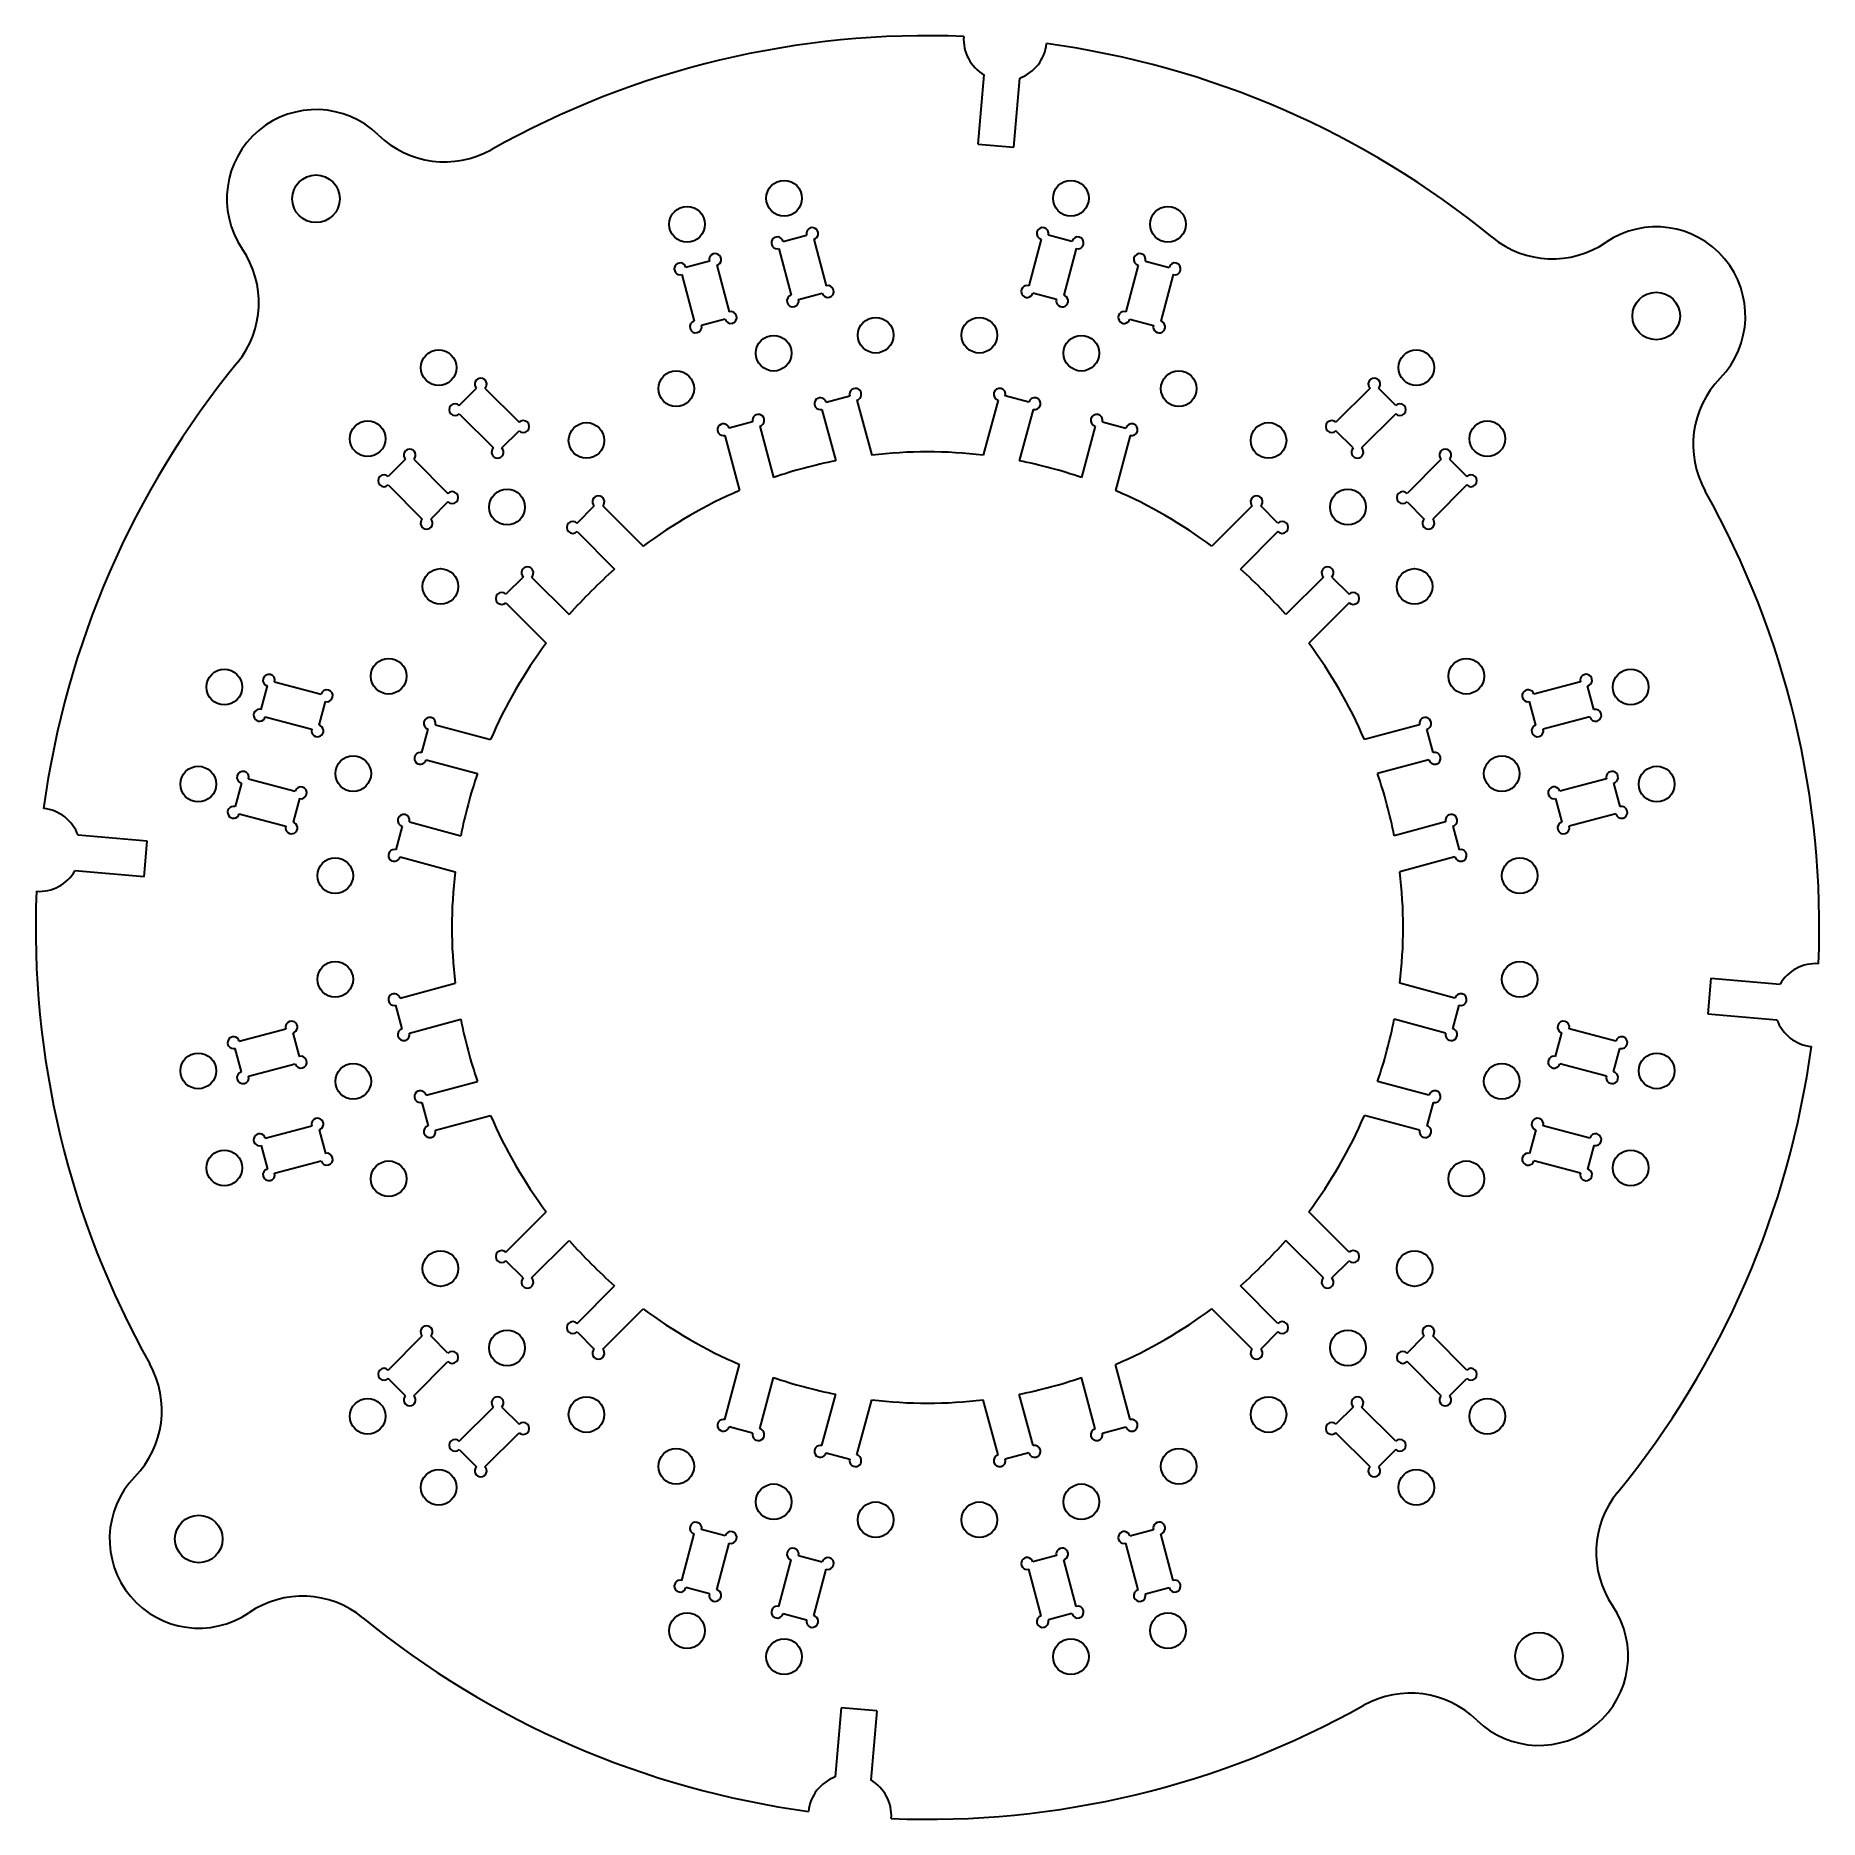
# Model space of a CAD drawing. Extents: x 30 to 180, y 74 to 224.
import ezdxf

# ---------------------------------------------------------------- set-up
doc = ezdxf.new("R2010")
doc.units = 0

msp = doc.modelspace()

# ---------------------------------------------------------------- linework, layer by layer
at = {"color": 7, "lineweight": 35, "ltscale": 0.145943}
for p, q in [((109.257988, 214.379578), (109.766777, 220.195099)), ((112.246574, 214.118118), (112.755363, 219.933624)), ((39.381882, 155.746567), (33.566376, 156.255356)), ((39.120415, 152.75798), (33.304909, 153.266785)), ((170.879578, 144.24202), (176.695099, 143.733215)), ((170.618118, 141.253433), (176.433624, 140.744644)), ((97.753426, 82.881882), (97.244637, 77.066376)), ((100.742012, 82.620415), (100.233223, 76.804909))]:
    msp.add_line(p, q, dxfattribs=at)
at = {"color": 7, "lineweight": 35, "ltscale": 0.075}
for p, q in [((109.257988, 214.379578), (112.246574, 214.118118)), ((39.120415, 152.75798), (39.381882, 155.746567)), ((170.879578, 144.24202), (170.618118, 141.253433)), ((100.742012, 82.620415), (97.753426, 82.881882))]:
    msp.add_line(p, q, dxfattribs=at)
at = {"color": 7, "lineweight": 35, "ltscale": 0.10125}
for p, q in [((92.49762, 205.591522), (93.545837, 201.67952)), ((95.443695, 206.38092), (96.491913, 202.468918)), ((114.556305, 206.38092), (113.508087, 202.468918)), ((117.50238, 205.591522), (116.454163, 201.67952)), ((87.281616, 204.193909), (88.329834, 200.281906)), ((122.718384, 204.193909), (121.670166, 200.281906)), ((84.335541, 203.40451), (85.383759, 199.492508)), ((125.664459, 203.40451), (124.616241, 199.492508)), ((67.783539, 193.84819), (70.647316, 190.984406)), ((142.216461, 193.84819), (139.352692, 190.984406)), ((65.626862, 191.691513), (68.490639, 188.827728)), ((144.373138, 191.691513), (141.509369, 188.827728)), ((61.808483, 187.873138), (64.672264, 185.009369)), ((148.191513, 187.873138), (145.327728, 185.009369)), ((59.651806, 185.716461), (62.515587, 182.852692)), ((150.34819, 185.716461), (147.484406, 182.852692)), ((50.095497, 169.164459), (54.007496, 168.116241)), ((159.90451, 169.164459), (155.992508, 168.116241)), ((49.306099, 166.218384), (53.218098, 165.170166)), ((160.693909, 166.218384), (156.781906, 165.170166)), ((47.908478, 161.00238), (51.820477, 159.954163)), ((162.091522, 161.00238), (158.17952, 159.954163)), ((47.11908, 158.056305), (51.031078, 157.008087)), ((162.88092, 158.056305), (158.968918, 157.008087)), ((47.11908, 138.943695), (51.031078, 139.991913)), ((162.88092, 138.943695), (158.968918, 139.991913)), ((47.908478, 135.99762), (51.820477, 137.045837)), ((162.091522, 135.99762), (158.17952, 137.045837)), ((49.306099, 130.781616), (53.218098, 131.829834)), ((160.693909, 130.781616), (156.781906, 131.829834)), ((50.095497, 127.835541), (54.007496, 128.883759)), ((159.90451, 127.835541), (155.992508, 128.883759)), ((59.651806, 111.283539), (62.515587, 114.147316)), ((150.34819, 111.283539), (147.484406, 114.147316)), ((61.808483, 109.126862), (64.672264, 111.990639)), ((148.191513, 109.126862), (145.327728, 111.990639)), ((65.626862, 105.308487), (68.490639, 108.172264)), ((144.373138, 105.308487), (141.509369, 108.172264)), ((67.783539, 103.15181), (70.647316, 106.015587)), ((142.216461, 103.15181), (139.352692, 106.015587)), ((84.335541, 93.595497), (85.383759, 97.507492)), ((125.664459, 93.595497), (124.616241, 97.507492)), ((87.281616, 92.806099), (88.329834, 96.718094)), ((122.718384, 92.806099), (121.670166, 96.718094)), ((92.49762, 91.408478), (93.545837, 95.32048)), ((95.443695, 90.61908), (96.491913, 94.531082)), ((114.556305, 90.61908), (113.508087, 94.531082)), ((117.50238, 91.408478), (116.454163, 95.32048))]:
    msp.add_line(p, q, dxfattribs=at)
at = {"color": 7, "lineweight": 35, "ltscale": 0.05125}
for p, q in [((92.851173, 206.203888), (94.831322, 206.734467)), ((117.148827, 206.203888), (115.168678, 206.734467)), ((86.66925, 204.547455), (84.689102, 204.016876)), ((123.33075, 204.547455), (125.310898, 204.016876)), ((94.158211, 201.325974), (96.138351, 201.856552)), ((115.841789, 201.325974), (113.861649, 201.856552)), ((87.97628, 199.669525), (85.996132, 199.138947)), ((122.02372, 199.669525), (124.003868, 199.138947)), ((65.626862, 192.398621), (67.076431, 193.84819)), ((144.373138, 192.398621), (142.923569, 193.84819)), ((96.47464, 192.680939), (98.454788, 193.211517)), ((113.52536, 192.680939), (111.545212, 193.211517)), ((90.292709, 191.02449), (88.312561, 190.493912)), ((119.707291, 191.02449), (121.687439, 190.493912)), ((69.197746, 188.827728), (70.647316, 190.277313)), ((140.802246, 188.827728), (139.352692, 190.277313)), ((61.101376, 187.873138), (59.651806, 186.423569)), ((148.898621, 187.873138), (150.34819, 186.423569)), ((64.672264, 184.302246), (63.222694, 182.852692)), ((75.526352, 182.49913), (76.975922, 183.9487)), ((134.473648, 182.49913), (133.024078, 183.9487)), ((145.327728, 184.302246), (146.777313, 182.852692)), ((71.00087, 177.973648), (69.5513, 176.524078)), ((138.99913, 177.973648), (140.4487, 176.524078)), ((48.952545, 166.83075), (49.483124, 168.810898)), ((161.047455, 166.83075), (160.516876, 168.810898)), ((53.830471, 165.523712), (54.36105, 167.50386)), ((156.169525, 165.523712), (155.638947, 167.50386)), ((62.475506, 163.207291), (63.006088, 165.187439)), ((147.52449, 163.207291), (146.993912, 165.187439)), ((47.296104, 160.648834), (46.765526, 158.668686)), ((162.703888, 160.648834), (163.234467, 158.668686)), ((52.17403, 159.341797), (51.643452, 157.361649)), ((157.825974, 159.341797), (158.356552, 157.361649)), ((60.819065, 157.02536), (60.288486, 155.045212)), ((149.180939, 157.02536), (149.711517, 155.045212)), ((60.819065, 139.97464), (60.288486, 141.954788)), ((149.180939, 139.97464), (149.711517, 141.954788)), ((52.17403, 137.658203), (51.643452, 139.638351)), ((157.825974, 137.658203), (158.356552, 139.638351)), ((47.296104, 136.351166), (46.765526, 138.331314)), ((162.703888, 136.351166), (163.234467, 138.331314)), ((62.475506, 133.792709), (63.006088, 131.812561)), ((147.52449, 133.792709), (146.993912, 131.812561)), ((53.830471, 131.476288), (54.36105, 129.49614)), ((156.169525, 131.476288), (155.638947, 129.49614)), ((48.952545, 130.16925), (49.483124, 128.189102)), ((161.047455, 130.16925), (160.516876, 128.189102)), ((71.00087, 119.026352), (69.5513, 120.475922)), ((138.99913, 119.026352), (140.4487, 120.475922)), ((64.672264, 112.697746), (63.222694, 114.147316)), ((75.526352, 114.50087), (76.975922, 113.0513)), ((134.473648, 114.50087), (133.024078, 113.0513)), ((145.327728, 112.697746), (146.777313, 114.147316)), ((61.101376, 109.126862), (59.651806, 110.576431)), ((148.898621, 109.126862), (150.34819, 110.576431)), ((69.197746, 108.172264), (70.647316, 106.722694)), ((140.802246, 108.172264), (139.352692, 106.722694)), ((90.292709, 105.97551), (88.312561, 106.506088)), ((119.707291, 105.97551), (121.687439, 106.506088)), ((65.626862, 104.601379), (67.076431, 103.15181)), ((96.47464, 104.319061), (98.454788, 103.788483)), ((113.52536, 104.319061), (111.545212, 103.788483)), ((144.373138, 104.601379), (142.923569, 103.15181)), ((87.97628, 97.330475), (85.996132, 97.861053)), ((122.02372, 97.330475), (124.003868, 97.861053)), ((94.158211, 95.674026), (96.138351, 95.143448)), ((115.841789, 95.674026), (113.861649, 95.143448)), ((86.66925, 92.452545), (84.689102, 92.983124)), ((123.33075, 92.452545), (125.310898, 92.983124)), ((92.851173, 90.796104), (94.831322, 90.265526)), ((117.148827, 90.796104), (115.168678, 90.265526))]:
    msp.add_line(p, q, dxfattribs=at)
at = {"color": 7, "lineweight": 35, "ltscale": 0.111831}
for p, q in [((96.121086, 192.068558), (97.278847, 187.747726)), ((113.878914, 192.068558), (112.721153, 187.747726)), ((75.526352, 181.792023), (78.689423, 178.628952)), ((134.473648, 181.792023), (131.310577, 178.628952)), ((71.707977, 177.973648), (74.871048, 174.810577)), ((138.292023, 177.973648), (135.128952, 174.810577)), ((148.568558, 157.378922), (144.247726, 156.221146)), ((148.568558, 139.621078), (144.247726, 140.778854)), ((71.707977, 119.026352), (74.871048, 122.189423)), ((138.292023, 119.026352), (135.128952, 122.189423)), ((75.526352, 115.207977), (78.689423, 118.371048)), ((134.473648, 115.207977), (131.310577, 118.371048)), ((96.121086, 104.931442), (97.278847, 109.252274)), ((113.878914, 104.931442), (112.721153, 109.252274))]:
    msp.add_line(p, q, dxfattribs=at)
at = {"color": 7, "lineweight": 35, "ltscale": 0.119936}
for p, q in [((99.067162, 192.857956), (100.308838, 188.223969)), ((110.932838, 192.857956), (109.691162, 188.223969)), ((149.357956, 154.432846), (144.723969, 153.191162)), ((149.357956, 142.567154), (144.723969, 143.808838))]:
    msp.add_line(p, q, dxfattribs=at)
at = {"color": 7, "lineweight": 35, "ltscale": 0.111832}
for p, q in [((90.905083, 190.670944), (92.062851, 186.350098)), ((119.094917, 190.670944), (117.937149, 186.350098)), ((62.82906, 162.59491), (67.149902, 161.437149)), ((147.170944, 162.59491), (142.850098, 161.437149)), ((61.431438, 157.378922), (65.752274, 156.221146)), ((61.431438, 139.621078), (65.752274, 140.778854)), ((62.82906, 134.40509), (67.149902, 135.562851)), ((147.170944, 134.40509), (142.850098, 135.562851)), ((90.905083, 106.329056), (92.062851, 110.649902)), ((119.094917, 106.329056), (117.937149, 110.649902))]:
    msp.add_line(p, q, dxfattribs=at)
at = {"color": 7, "lineweight": 35, "ltscale": 0.119937}
for p, q in [((87.959015, 189.881546), (89.200691, 185.247543)), ((122.040985, 189.881546), (120.799309, 185.247543)), ((77.683029, 183.9487), (81.075348, 180.556381)), ((132.316971, 183.9487), (128.924652, 180.556381)), ((69.5513, 175.816971), (72.943619, 172.424652)), ((140.4487, 175.816971), (137.056381, 172.424652)), ((63.618458, 165.540985), (68.252457, 164.299316)), ((146.381546, 165.540985), (141.747543, 164.299316)), ((60.64204, 154.432846), (65.276039, 153.191162)), ((60.64204, 142.567154), (65.276039, 143.808838)), ((63.618458, 131.459015), (68.252457, 132.700684)), ((146.381546, 131.459015), (141.747543, 132.700684)), ((69.5513, 121.183029), (72.943619, 124.575348)), ((140.4487, 121.183029), (137.056381, 124.575348)), ((77.683029, 113.0513), (81.075348, 116.443619)), ((132.316971, 113.0513), (128.924652, 116.443619)), ((87.959015, 107.118454), (89.200691, 111.752457)), ((122.040985, 107.118454), (120.799309, 111.752457)), ((99.067162, 104.142044), (100.308838, 108.776039)), ((110.932838, 104.142044), (109.691162, 108.776039))]:
    msp.add_line(p, q, dxfattribs=at)
at = {"color": 7, "lineweight": 35}
for centre, radius in [((53.576992, 209.783554), 2), ((92.941849, 209.825775), 1.5), ((117.058151, 209.825775), 1.5), ((84.779778, 207.638763), 1.5), ((125.220222, 207.638763), 1.5), ((166.283554, 199.923004), 2), ((100.642212, 198.309738), 1.5), ((109.357788, 198.309738), 1.5), ((92.059052, 196.796295), 1.5), ((117.940948, 196.796295), 1.5), ((63.894447, 195.580597), 1.5), ((146.10556, 195.580597), 1.5), ((83.869087, 193.815384), 1.5), ((126.130913, 193.815384), 1.5), ((57.919395, 189.60556), 1.5), ((76.321182, 189.457611), 1.5), ((133.678818, 189.457611), 1.5), ((152.080597, 189.60556), 1.5), ((69.644661, 183.855347), 1.5), ((140.355347, 183.855347), 1.5), ((64.042397, 177.178818), 1.5), ((145.957611, 177.178818), 1.5), ((59.684612, 169.63092), 1.5), ((150.315384, 169.63092), 1.5), ((45.861244, 168.72023), 1.5), ((164.138763, 168.72023), 1.5), ((43.674221, 160.558151), 1.5), ((56.703709, 161.440948), 1.5), ((153.296295, 161.440948), 1.5), ((166.325775, 160.558151), 1.5), ((55.190266, 152.857788), 1.5), ((154.809738, 152.857788), 1.5), ((55.190266, 144.142212), 1.5), ((154.809738, 144.142212), 1.5), ((43.674221, 136.441849), 1.5), ((56.703709, 135.559052), 1.5), ((153.296295, 135.559052), 1.5), ((166.325775, 136.441849), 1.5), ((45.861244, 128.27977), 1.5), ((164.138763, 128.27977), 1.5), ((59.684612, 127.369087), 1.5), ((150.315384, 127.369087), 1.5), ((64.042397, 119.821182), 1.5), ((145.957611, 119.821182), 1.5), ((69.644661, 113.144661), 1.5), ((140.355347, 113.144661), 1.5), ((57.919395, 107.394447), 1.5), ((76.321182, 107.542397), 1.5), ((133.678818, 107.542397), 1.5), ((152.080597, 107.394447), 1.5), ((83.869087, 103.184616), 1.5), ((126.130913, 103.184616), 1.5), ((63.894447, 101.419395), 1.5), ((146.10556, 101.419395), 1.5), ((92.059052, 100.203705), 1.5), ((117.940948, 100.203705), 1.5), ((43.716446, 97.076996), 2), ((100.642212, 98.690262), 1.5), ((109.357788, 98.690262), 1.5), ((84.779778, 89.361244), 1.5), ((125.220222, 89.361244), 1.5), ((92.941849, 87.174225), 1.5), ((117.058151, 87.174225), 1.5), ((156.423004, 87.216446), 2)]:
    msp.add_circle(centre, radius, dxfattribs=at)
for centre, radius, start, end in [((105, 148.5), 75, 87.674043, 119.291918), ((111.536682, 223.2146), 3.5, 176.337029, 239.623066), ((111.536682, 223.2146), 3.5, 290.376931, 353.662977), ((105, 148.5), 75, 50.708083, 82.325957), ((53.576992, 209.783554), 7.5, 45.756585, 214.243422), ((64.391464, 220.887482), 8, 225.75658, 299.291919), ((95.314285, 206.863892), 0.5, 285.000001, 195.000006), ((114.685715, 206.863892), 0.5, 345, 255), ((166.283554, 199.923004), 7.5, 315.756586, 124.243409), ((40.763847, 201.061554), 8, 320.708083, 34.243416), ((92.36821, 206.074493), 0.5, 15, 285.000001), ((117.63179, 206.074493), 0.5, 255, 164.999994), ((157.561554, 212.736145), 8, 230.708084, 304.243414), ((84.206131, 203.887466), 0.5, 15, 285.000001), ((87.152206, 204.676865), 0.5, 285.000001, 195.000006), ((122.847794, 204.676865), 0.5, 345, 255), ((125.793869, 203.887466), 0.5, 255, 164.999994), ((93.675247, 201.196564), 0.5, 105, 15), ((96.621323, 201.985962), 0.5, 195.000006, 105), ((113.378677, 201.985962), 0.5, 74.999999, 345), ((116.324753, 201.196564), 0.5, 164.999994, 74.999999), ((88.459244, 199.798935), 0.5, 195.000006, 105), ((121.540756, 199.798935), 0.5, 74.999999, 345), ((85.513168, 199.009537), 0.5, 105, 15), ((124.486832, 199.009537), 0.5, 164.999994, 74.999999), ((105, 148.5), 75, 140.708085, 172.32596), ((67.429977, 194.201752), 0.5, 314.999999, 225), ((98.937752, 193.340927), 0.5, 285.000001, 195.000006), ((111.062248, 193.340927), 0.5, 345, 255), ((142.570023, 194.201752), 0.5, 314.999999, 225), ((177.387482, 189.108536), 8, 135.75658, 209.291917), ((65.2733, 192.045074), 0.5, 45.000001, 314.999999), ((95.991676, 192.551529), 0.5, 15, 285.000001), ((114.008324, 192.551529), 0.5, 255, 164.999994), ((144.7267, 192.045074), 0.5, 225, 135), ((71.00087, 190.630859), 0.5, 225, 135), ((87.829605, 190.364502), 0.5, 15, 285.000001), ((90.775673, 191.1539), 0.5, 285.000001, 195.000006), ((119.224327, 191.1539), 0.5, 345, 255), ((122.170395, 190.364502), 0.5, 255, 164.999994), ((138.99913, 190.630859), 0.5, 45.000001, 314.999999), ((61.454929, 188.2267), 0.5, 314.999999, 225), ((68.844193, 188.474182), 0.5, 135, 45.000001), ((105, 148.5), 40, 101.129591, 108.870408), ((105, 148.5), 40, 83.264903, 96.735102), ((105, 148.5), 40, 71.12959, 78.870407), ((141.155807, 188.474182), 0.5, 135, 45.000001), ((148.545074, 188.2267), 0.5, 314.999999, 225), ((59.298252, 186.070023), 0.5, 45.000001, 314.999999), ((150.701752, 186.070023), 0.5, 225, 135), ((65.025818, 184.655807), 0.5, 225, 135), ((77.329475, 184.302246), 0.5, 314.999999, 225), ((105, 148.5), 40, 113.264897, 126.735103), ((105, 148.5), 40, 53.264902, 66.735101), ((132.670532, 184.302246), 0.5, 314.999999, 225), ((144.974182, 184.655807), 0.5, 45.000001, 314.999999), ((105, 148.5), 75, 357.674046, 29.291915), ((62.869141, 182.49913), 0.5, 135, 45.000001), ((75.172798, 182.145569), 0.5, 45.000001, 314.999999), ((134.827194, 182.145569), 0.5, 225, 135), ((147.130859, 182.49913), 0.5, 135, 45.000001), ((71.354424, 178.327194), 0.5, 314.999999, 225), ((105, 148.5), 40, 131.129592, 138.870409), ((105, 148.5), 40, 41.129593, 48.870406), ((138.645569, 178.327194), 0.5, 314.999999, 225), ((69.197746, 176.170532), 0.5, 45.000001, 314.999999), ((140.802246, 176.170532), 0.5, 225, 135), ((105, 148.5), 40, 143.264898, 156.735097), ((105, 148.5), 40, 23.2649, 36.7351), ((49.612534, 169.293869), 0.5, 345, 255), ((160.387466, 169.293869), 0.5, 285.000001, 195.000006), ((54.490459, 167.986832), 0.5, 255, 164.999994), ((155.509537, 167.986832), 0.5, 15, 285.000001), ((48.823135, 166.347794), 0.5, 74.999999, 345), ((161.176865, 166.347794), 0.5, 195.000006, 105), ((53.701061, 165.040756), 0.5, 164.999994, 74.999999), ((63.135498, 165.670395), 0.5, 345, 255), ((146.864502, 165.670395), 0.5, 285.000001, 195.000006), ((156.298935, 165.040756), 0.5, 105, 15), ((62.3461, 162.724319), 0.5, 74.999999, 345), ((147.6539, 162.724319), 0.5, 195.000006, 105), ((47.425514, 161.13179), 0.5, 345, 255), ((105, 148.5), 40, 161.129586, 168.870403), ((105, 148.5), 40, 11.129592, 18.870409), ((162.574493, 161.13179), 0.5, 285.000001, 195.000006), ((52.30344, 159.824753), 0.5, 255, 164.999994), ((157.696564, 159.824753), 0.5, 15, 285.000001), ((30.2854, 155.036682), 3.5, 20.376934, 83.66298), ((46.636116, 158.185715), 0.5, 74.999999, 345), ((60.948475, 157.508331), 0.5, 345, 255), ((149.051529, 157.508331), 0.5, 285.000001, 195.000006), ((163.363892, 158.185715), 0.5, 195.000006, 105), ((51.514042, 156.878677), 0.5, 164.999994, 74.999999), ((158.485962, 156.878677), 0.5, 105, 15), ((60.159077, 154.562256), 0.5, 74.999999, 345), ((149.840927, 154.562256), 0.5, 195.000006, 105), ((30.2854, 155.036682), 3.5, 266.337022, 329.623068), ((105, 148.5), 40, 173.264906, 186.735094), ((105, 148.5), 40, 353.264901, 6.735099), ((105, 148.5), 75, 177.674052, 209.291917), ((179.7146, 141.963318), 3.5, 86.33702, 149.623067), ((60.159077, 142.437744), 0.5, 15, 285.000001), ((149.840927, 142.437744), 0.5, 255, 164.999994), ((51.514042, 140.121323), 0.5, 285.000001, 195.000006), ((60.948475, 139.491669), 0.5, 105, 15), ((105, 148.5), 40, 191.129597, 198.870414), ((105, 148.5), 40, 341.129591, 348.870408), ((149.051529, 139.491669), 0.5, 164.999994, 74.999999), ((158.485962, 140.121323), 0.5, 345, 255), ((179.7146, 141.963318), 3.5, 200.376935, 263.662975), ((46.636116, 138.814285), 0.5, 15, 285.000001), ((163.363892, 138.814285), 0.5, 255, 164.999994), ((105, 148.5), 75, 320.708083, 352.325955), ((52.30344, 137.175247), 0.5, 195.000006, 105), ((157.696564, 137.175247), 0.5, 74.999999, 345), ((47.425514, 135.86821), 0.5, 105, 15), ((162.574493, 135.86821), 0.5, 164.999994, 74.999999), ((62.3461, 134.275681), 0.5, 15, 285.000001), ((147.6539, 134.275681), 0.5, 255, 164.999994), ((53.701061, 131.959244), 0.5, 285.000001, 195.000006), ((105, 148.5), 40, 203.264903, 216.735102), ((105, 148.5), 40, 323.2649, 336.7351), ((156.298935, 131.959244), 0.5, 345, 255), ((48.823135, 130.652206), 0.5, 15, 285.000001), ((63.135498, 131.329605), 0.5, 105, 15), ((146.864502, 131.329605), 0.5, 164.999994, 74.999999), ((161.176865, 130.652206), 0.5, 255, 164.999994), ((54.490459, 129.013168), 0.5, 195.000006, 105), ((155.509537, 129.013168), 0.5, 74.999999, 345), ((49.612534, 127.706131), 0.5, 105, 15), ((160.387466, 127.706131), 0.5, 164.999994, 74.999999), ((105, 148.5), 40, 221.129591, 228.870408), ((105, 148.5), 40, 311.129594, 318.870407), ((69.197746, 120.829475), 0.5, 45.000001, 314.999999), ((140.802246, 120.829475), 0.5, 225, 135), ((71.354424, 118.672798), 0.5, 135, 45.000001), ((138.645569, 118.672798), 0.5, 135, 45.000001), ((105, 148.5), 40, 233.264897, 246.735103), ((105, 148.5), 40, 293.264899, 306.735098), ((62.869141, 114.50087), 0.5, 314.999999, 225), ((75.172798, 114.854424), 0.5, 45.000001, 314.999999), ((134.827194, 114.854424), 0.5, 225, 135), ((147.130859, 114.50087), 0.5, 314.999999, 225), ((65.025818, 112.344193), 0.5, 225, 135), ((77.329475, 112.697746), 0.5, 135, 45.000001), ((132.670532, 112.697746), 0.5, 135, 45.000001), ((144.974182, 112.344193), 0.5, 45.000001, 314.999999), ((32.612518, 107.891464), 8, 315.756586, 29.291915), ((59.298252, 110.929977), 0.5, 45.000001, 314.999999), ((150.701752, 110.929977), 0.5, 225, 135), ((105, 148.5), 40, 251.129592, 258.870409), ((105, 148.5), 40, 281.129593, 288.87041), ((61.454929, 108.7733), 0.5, 135, 45.000001), ((68.844193, 108.525818), 0.5, 314.999999, 225), ((105, 148.5), 40, 263.264898, 276.735097), ((141.155807, 108.525818), 0.5, 314.999999, 225), ((148.545074, 108.7733), 0.5, 135, 45.000001), ((71.00087, 106.369141), 0.5, 225, 135), ((87.829605, 106.635498), 0.5, 74.999999, 345), ((122.170395, 106.635498), 0.5, 195.000006, 105), ((138.99913, 106.369141), 0.5, 45.000001, 314.999999), ((65.2733, 104.954926), 0.5, 45.000001, 314.999999), ((90.775673, 105.8461), 0.5, 164.999994, 74.999999), ((119.224327, 105.8461), 0.5, 105, 15), ((144.7267, 104.954926), 0.5, 225, 135), ((95.991676, 104.448471), 0.5, 74.999999, 345), ((98.937752, 103.659073), 0.5, 164.999994, 74.999999), ((111.062248, 103.659073), 0.5, 105, 15), ((114.008324, 104.448471), 0.5, 195.000006, 105), ((43.716446, 97.076996), 7.5, 135.75658, 304.243414), ((67.429977, 102.798248), 0.5, 135, 45.000001), ((142.570023, 102.798248), 0.5, 135, 45.000001), ((169.236145, 95.938446), 8, 140.708085, 214.243422), ((85.513168, 97.990463), 0.5, 345, 255), ((88.459244, 97.201065), 0.5, 255, 164.999994), ((121.540756, 97.201065), 0.5, 15, 285.000001), ((124.486832, 97.990463), 0.5, 285.000001, 195.000006), ((93.675247, 95.803436), 0.5, 345, 255), ((116.324753, 95.803436), 0.5, 285.000001, 195.000006), ((96.621323, 95.014038), 0.5, 255, 164.999994), ((113.378677, 95.014038), 0.5, 15, 285.000001), ((84.206131, 93.112534), 0.5, 74.999999, 345), ((125.793869, 93.112534), 0.5, 195.000006, 105), ((52.43845, 84.263847), 8, 50.708083, 124.243409), ((87.152206, 92.323135), 0.5, 164.999994, 74.999999), ((122.847794, 92.323135), 0.5, 105, 15), ((105, 148.5), 75, 230.708084, 262.325952), ((92.36821, 90.925514), 0.5, 74.999999, 345), ((95.314285, 90.136116), 0.5, 164.999994, 74.999999), ((114.685715, 90.136116), 0.5, 105, 15), ((117.63179, 90.925514), 0.5, 195.000006, 105), ((156.423004, 87.216446), 7.5, 225.75658, 34.243416), ((145.608536, 76.112518), 8, 45.756585, 119.291918), ((105, 148.5), 75, 267.674045, 299.291919), ((98.463318, 73.7854), 3.5, 110.376936, 173.662983), ((98.463318, 73.7854), 3.5, 356.337023, 59.623071)]:
    msp.add_arc(centre, radius, start, end, dxfattribs=at)

doc.saveas('drawing.dxf')
